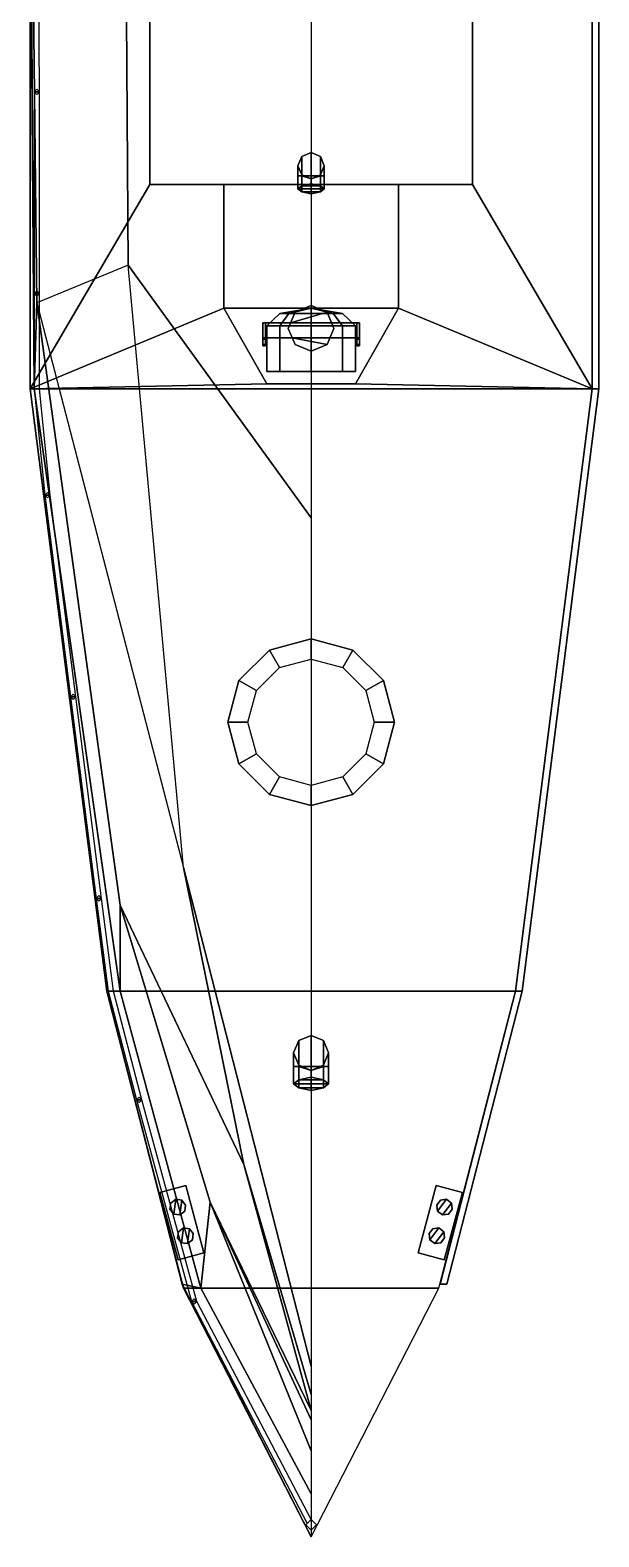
# Model space of a CAD drawing. Extents: x -2.1 to 2.1, y -13.1 to 13.
# Drawn here: x -2.09 to 2.14, y -13.06 to -1.85 of the extents above; entities that cross this region are included whole.
import ezdxf

# ---------------------------------------------------------------- set-up
doc = ezdxf.new("R2010")
doc.units = 0
doc.layers.get('0').update_dxf_attribs({"linetype": 'CONTINUOUS'})
doc.layers.add('RAILINGS', color=6, linetype='CONTINUOUS')
doc.layers.add('SUPERSTRUCTURE', color=3, linetype='CONTINUOUS')

msp = doc.modelspace()

# ---------------------------------------------------------------- linework, layer by layer
for points in [[(-1.39, 0.84, -0.86), (-1.36, -3.6, -0.86), (-2.04, -3.88, -0.02), (-2.09, 0.56, -0.02)], [(0, 0, -1.26), (0, -5.48, -1.16), (-1.36, -3.6, -0.86), (-1.39, 0.84, -0.86)], [(-2.09, 0.56, -0.02), (-2.04, -3.88, -0.02), (-2.06, -4.52, 1.02), (-2.09, -0.4, 0.82)], [(-2.09, 0.01, 1.02), (-2.06, -4.52, 1.02), (-2.09, -4.52, 1.74), (-2.09, 0.01, 1.71)], [(-2.09, -0.4, 1), (-2.06, -4.52, 1.02), (-2.06, -4.52, 1.02), (-2.09, 0.01, 1.02)], [(-2.09, 0.01, 1.83), (-2.09, -4.52, 1.86), (-2.09, -4.52, 1.89), (-2.09, 0.01, 1.88)], [(-2.09, 0.01, 1.88), (-2.09, -4.52, 1.89), (-1.2, -3, 1.887), (-1.2, -0.68, 1.882)], [(1.2, -0.68, 1.882), (1.2, -3, 1.887), (2.09, -4.52, 1.89), (2.09, 0.01, 1.88)], [(2.14, 0.01, 1.71), (2.14, -4.52, 1.74), (2.09, -4.52, 1.74), (2.09, 0.01, 1.71)], [(2.09, 0.01, 1.83), (2.09, -4.52, 1.86), (2.14, -4.52, 1.86), (2.14, 0.01, 1.83)], [(2.14, -4.52, 1.86), (2.14, -4.52, 1.74), (2.14, 0.01, 1.71), (2.14, 0.01, 1.83)], [(-2.09, -0.4, 0.82), (-2.06, -4.52, 1.02), (-2.06, -4.52, 1.02), (-2.09, -0.4, 1)], [(-0.069, -2.791, 4.985), (-0.098, -2.86, 4.925), (-0.098, -2.935, 5.045), (-0.069, -2.935, 5.165)], [(-0.069, -2.791, 3.94), (-0.098, -2.86, 3.94), (-0.098, -2.86, 4.925), (-0.069, -2.791, 4.985)], [(0, -2.763, 3.94), (-0.069, -2.791, 3.94), (-0.069, -2.791, 4.985), (0, -2.763, 5.015)], [(0, -2.763, 5.015), (-0.069, -2.791, 4.985), (-0.069, -2.935, 5.165), (0, -2.935, 5.247)], [(0.069, -2.791, 3.94), (0, -2.763, 3.94), (0, -2.763, 5.015), (0.069, -2.791, 4.985)], [(0.069, -2.791, 4.985), (0, -2.763, 5.015), (0, -2.935, 5.247), (0.069, -2.935, 5.165)], [(0.098, -2.86, 4.925), (0.069, -2.791, 4.985), (0.069, -2.935, 5.165), (0.098, -2.935, 5.045)], [(0.098, -2.86, 3.94), (0.069, -2.791, 3.94), (0.069, -2.791, 4.985), (0.098, -2.86, 4.925)], [(-0.098, -2.86, 4.925), (-0.069, -2.929, 4.85), (-0.069, -2.935, 4.925), (-0.098, -2.935, 5.045)], [(-0.098, -2.86, 3.94), (-0.069, -2.929, 3.94), (-0.069, -2.929, 4.85), (-0.098, -2.86, 4.925)], [(0.069, -2.929, 4.85), (0.098, -2.86, 4.925), (0.098, -2.935, 5.045), (0.069, -2.935, 4.925)], [(0.069, -2.929, 3.94), (0.098, -2.86, 3.94), (0.098, -2.86, 4.925), (0.069, -2.929, 4.85)], [(-1.2, -3, 1.887), (-2.09, -4.52, 1.89), (-0.65, -3.92, 1.889), (-0.65, -3, 1.887)], [(-0.069, -3.01, 4.925), (-0.098, -3.032, 5.045), (-0.098, -2.935, 5.045), (-0.069, -2.935, 4.925)], [(-0.098, -3.032, 5.045), (-0.069, -3.055, 5.165), (-0.069, -2.935, 5.165), (-0.098, -2.935, 5.045)], [(0.069, -3.01, 4.925), (0.098, -3.032, 5.045), (-0.098, -3.032, 5.045), (-0.069, -3.01, 4.925)], [(-0.069, -2.929, 3.94), (0, -2.957, 3.94), (0, -2.957, 4.85), (-0.069, -2.929, 4.85)], [(-0.069, -2.929, 4.85), (0, -2.957, 4.85), (0, -2.957, 4.85), (-0.069, -2.935, 4.925)], [(0, -2.995, 4.85), (-0.069, -3.01, 4.925), (-0.069, -2.935, 4.925), (0, -2.957, 4.85)], [(-0.069, -3.055, 5.165), (0, -3.07, 5.247), (0, -2.935, 5.247), (-0.069, -2.935, 5.165)], [(0, -2.995, 4.85), (0.069, -3.01, 4.925), (-0.069, -3.01, 4.925), (0, -2.995, 4.85)], [(0, -2.957, 3.94), (0.069, -2.929, 3.94), (0.069, -2.929, 4.85), (0, -2.957, 4.85)], [(0, -2.957, 4.85), (0.069, -2.929, 4.85), (0.069, -2.935, 4.925), (0, -2.957, 4.85)], [(0.069, -3.01, 4.925), (0, -2.995, 4.85), (0, -2.957, 4.85), (0.069, -2.935, 4.925)], [(0, -3.07, 5.247), (0.069, -3.055, 5.165), (0.069, -2.935, 5.165), (0, -2.935, 5.247)], [(0.098, -3.032, 5.045), (0.069, -3.01, 4.925), (0.069, -2.935, 4.925), (0.098, -2.935, 5.045)], [(0.069, -3.055, 5.165), (0.098, -3.032, 5.045), (0.098, -2.935, 5.045), (0.069, -2.935, 5.165)], [(0.65, -3, 1.887), (0.65, -3.92, 1.889), (2.09, -4.52, 1.89), (1.2, -3, 1.887)], [(0.098, -3.032, 5.045), (0.069, -3.055, 5.165), (-0.069, -3.055, 5.165), (-0.098, -3.032, 5.045)], [(0.069, -3.055, 5.165), (0, -3.07, 5.247), (0, -3.07, 5.247), (-0.069, -3.055, 5.165)], [(0, -5.48, -1.16), (0, -11.79, -1.07), (-0.95, -8.08, -0.86), (-1.36, -3.6, -0.86)], [(-0.65, -3.92, 1.889), (-2.09, -4.52, 1.89), (-0.33, -4.483, 1.89), (-0.65, -3.92, 1.889)], [(-2.04, -3.88, -0.02), (-1.42, -8.36, -0.02), (-1.42, -9, 1.02), (-2.06, -4.52, 1.02)], [(-0.95, -8.08, -0.86), (-0.5, -10.29, -0.86), (-1.42, -8.36, -0.02), (-2.04, -3.88, -0.02)], [(0.65, -3.92, 1.889), (0.33, -4.483, 1.89), (2.09, -4.52, 1.89), (0.65, -3.92, 1.889)], [(-0.33, -4.483, 1.89), (-2.09, -4.52, 1.89), (2.09, -4.52, 1.89), (0.33, -4.483, 1.89)], [(-2.06, -4.52, 1.02), (-1.42, -9, 1.02), (-1.52, -9, 1.8), (-2.09, -4.52, 1.74)], [(-2.09, -4.52, 1.89), (-1.52, -9, 1.95), (1.52, -9, 1.95), (2.09, -4.52, 1.89)], [(-2.09, -4.52, 1.86), (-1.52, -9, 1.92), (-1.52, -9, 1.95), (-2.09, -4.52, 1.89)], [(2.14, -4.52, 1.74), (1.57, -9, 1.8), (1.52, -9, 1.8), (2.09, -4.52, 1.74)], [(2.09, -4.52, 1.86), (1.52, -9, 1.92), (1.57, -9, 1.92), (2.14, -4.52, 1.86)], [(1.57, -9, 1.92), (1.57, -9, 1.8), (2.14, -4.52, 1.74), (2.14, -4.52, 1.86)], [(0, -6.38, 1.94), (-0.31, -6.463, 1.94), (-0.235, -6.593, 1.94), (0, -6.53, 1.94)], [(0, -6.38, 1.91), (-0.31, -6.463, 1.91), (-0.31, -6.463, 1.94), (0, -6.38, 1.94)], [(0.31, -6.463, 1.94), (0, -6.38, 1.94), (0, -6.53, 1.94), (0.235, -6.593, 1.94)], [(0.31, -6.463, 1.91), (0, -6.38, 1.91), (0, -6.38, 1.94), (0.31, -6.463, 1.94)], [(-0.31, -6.463, 1.94), (-0.537, -6.69, 1.94), (-0.407, -6.765, 1.94), (-0.235, -6.593, 1.94)], [(-0.31, -6.463, 1.91), (-0.537, -6.69, 1.91), (-0.537, -6.69, 1.94), (-0.31, -6.463, 1.94)], [(0.537, -6.69, 1.94), (0.31, -6.463, 1.94), (0.235, -6.593, 1.94), (0.407, -6.765, 1.94)], [(0.537, -6.69, 1.91), (0.31, -6.463, 1.91), (0.31, -6.463, 1.94), (0.537, -6.69, 1.94)], [(-0.537, -6.69, 1.94), (-0.62, -7, 1.94), (-0.47, -7, 1.94), (-0.407, -6.765, 1.94)], [(-0.537, -6.69, 1.91), (-0.62, -7, 1.91), (-0.62, -7, 1.94), (-0.537, -6.69, 1.94)], [(0.62, -7, 1.94), (0.537, -6.69, 1.94), (0.407, -6.765, 1.94), (0.47, -7, 1.94)], [(0.62, -7, 1.91), (0.537, -6.69, 1.91), (0.537, -6.69, 1.94), (0.62, -7, 1.94)], [(-0.62, -7, 1.94), (-0.537, -7.31, 1.94), (-0.407, -7.235, 1.94), (-0.47, -7, 1.94)], [(-0.62, -7, 1.91), (-0.537, -7.31, 1.91), (-0.537, -7.31, 1.94), (-0.62, -7, 1.94)], [(0.537, -7.31, 1.94), (0.62, -7, 1.94), (0.47, -7, 1.94), (0.407, -7.235, 1.94)], [(0.537, -7.31, 1.91), (0.62, -7, 1.91), (0.62, -7, 1.94), (0.537, -7.31, 1.94)], [(-0.537, -7.31, 1.94), (-0.31, -7.537, 1.94), (-0.235, -7.407, 1.94), (-0.407, -7.235, 1.94)], [(0.31, -7.537, 1.94), (0.537, -7.31, 1.94), (0.407, -7.235, 1.94), (0.235, -7.407, 1.94)], [(-0.537, -7.31, 1.91), (-0.31, -7.537, 1.91), (-0.31, -7.537, 1.94), (-0.537, -7.31, 1.94)], [(0.31, -7.537, 1.91), (0.537, -7.31, 1.91), (0.537, -7.31, 1.94), (0.31, -7.537, 1.94)], [(-0.31, -7.537, 1.94), (0, -7.62, 1.94), (0, -7.47, 1.94), (-0.235, -7.407, 1.94)], [(0, -7.62, 1.94), (0.31, -7.537, 1.94), (0.235, -7.407, 1.94), (0, -7.47, 1.94)], [(-0.31, -7.537, 1.91), (0, -7.62, 1.91), (0, -7.62, 1.94), (-0.31, -7.537, 1.94)], [(0, -7.62, 1.91), (0.31, -7.537, 1.91), (0.31, -7.537, 1.94), (0, -7.62, 1.94)], [(0, -11.79, -1.07), (0, -12, -0.98), (-0.5, -10.29, -0.86), (-0.95, -8.08, -0.86)], [(-1.42, -8.36, -0.02), (-0.75, -10.57, -0.02), (-0.82, -11.21, 1.02), (-1.42, -9, 1.02)], [(-0.5, -10.29, -0.86), (0, -12.12, -0.86), (-0.75, -10.57, -0.02), (-1.42, -8.36, -0.02)], [(-1.42, -9, 1.02), (-0.82, -11.21, 1.02), (-0.96, -11.18, 1.83), (-1.52, -9, 1.8)], [(-1.52, -9, 1.95), (-0.95, -11.21, 1.98), (0.95, -11.21, 1.98), (1.52, -9, 1.95)], [(-1.52, -9, 1.92), (-0.96, -11.18, 1.95), (-0.95, -11.21, 1.98), (-1.52, -9, 1.95)], [(1.57, -9, 1.8), (1.01, -11.18, 1.83), (0.96, -11.18, 1.83), (1.52, -9, 1.8)], [(1.52, -9, 1.92), (0.96, -11.18, 1.95), (1.01, -11.18, 1.95), (1.57, -9, 1.92)], [(1.01, -11.18, 1.95), (1.01, -11.18, 1.83), (1.57, -9, 1.8), (1.57, -9, 1.92)], [(-0.092, -9.368, 2.33), (-0.13, -9.46, 2.25), (-0.13, -9.56, 2.41), (-0.092, -9.56, 2.57)], [(-0.092, -9.368, 1.95), (-0.13, -9.46, 1.95), (-0.13, -9.46, 2.25), (-0.092, -9.368, 2.33)], [(0, -9.33, 1.95), (-0.092, -9.368, 1.95), (-0.092, -9.368, 2.33), (0, -9.33, 2.37)], [(0, -9.33, 2.37), (-0.092, -9.368, 2.33), (-0.092, -9.56, 2.57), (0, -9.56, 2.68)], [(0.092, -9.368, 1.95), (0, -9.33, 1.95), (0, -9.33, 2.37), (0.092, -9.368, 2.33)], [(0.092, -9.368, 2.33), (0, -9.33, 2.37), (0, -9.56, 2.68), (0.092, -9.56, 2.57)], [(0.13, -9.46, 2.25), (0.092, -9.368, 2.33), (0.092, -9.56, 2.57), (0.13, -9.56, 2.41)], [(0.13, -9.46, 1.95), (0.092, -9.368, 1.95), (0.092, -9.368, 2.33), (0.13, -9.46, 2.25)], [(-0.13, -9.46, 2.25), (-0.092, -9.552, 2.15), (-0.092, -9.56, 2.25), (-0.13, -9.56, 2.41)], [(-0.13, -9.46, 1.95), (-0.092, -9.552, 1.95), (-0.092, -9.552, 2.15), (-0.13, -9.46, 2.25)], [(0.092, -9.552, 2.15), (0.13, -9.46, 2.25), (0.13, -9.56, 2.41), (0.092, -9.56, 2.25)], [(0.092, -9.552, 1.95), (0.13, -9.46, 1.95), (0.13, -9.46, 2.25), (0.092, -9.552, 2.15)], [(-0.092, -9.66, 2.25), (-0.13, -9.69, 2.41), (-0.13, -9.56, 2.41), (-0.092, -9.56, 2.25)], [(-0.13, -9.69, 2.41), (-0.092, -9.72, 2.57), (-0.092, -9.56, 2.57), (-0.13, -9.56, 2.41)], [(-0.092, -9.552, 1.95), (0, -9.59, 1.95), (0, -9.59, 2.15), (-0.092, -9.552, 2.15)], [(-0.092, -9.552, 2.15), (0, -9.59, 2.15), (0, -9.59, 2.15), (-0.092, -9.56, 2.25)], [(0, -9.64, 2.15), (-0.092, -9.66, 2.25), (-0.092, -9.56, 2.25), (0, -9.59, 2.15)], [(-0.092, -9.72, 2.57), (0, -9.74, 2.68), (0, -9.56, 2.68), (-0.092, -9.56, 2.57)], [(0, -9.59, 1.95), (0.092, -9.552, 1.95), (0.092, -9.552, 2.15), (0, -9.59, 2.15)], [(0, -9.59, 2.15), (0.092, -9.552, 2.15), (0.092, -9.56, 2.25), (0, -9.59, 2.15)], [(0.092, -9.66, 2.25), (0, -9.64, 2.15), (0, -9.59, 2.15), (0.092, -9.56, 2.25)], [(0, -9.74, 2.68), (0.092, -9.72, 2.57), (0.092, -9.56, 2.57), (0, -9.56, 2.68)], [(0.13, -9.69, 2.41), (0.092, -9.66, 2.25), (0.092, -9.56, 2.25), (0.13, -9.56, 2.41)], [(0.092, -9.72, 2.57), (0.13, -9.69, 2.41), (0.13, -9.56, 2.41), (0.092, -9.56, 2.57)], [(0.092, -9.66, 2.25), (0.13, -9.69, 2.41), (-0.13, -9.69, 2.41), (-0.092, -9.66, 2.25)], [(0.13, -9.69, 2.41), (0.092, -9.72, 2.57), (-0.092, -9.72, 2.57), (-0.13, -9.69, 2.41)], [(0, -9.64, 2.15), (0.092, -9.66, 2.25), (-0.092, -9.66, 2.25), (0, -9.64, 2.15)], [(0.092, -9.72, 2.57), (0, -9.74, 2.68), (0, -9.74, 2.68), (-0.092, -9.72, 2.57)], [(0, -12, -0.98), (0, -12, -0.98), (0, -12.12, -0.86), (-0.5, -10.29, -0.86)], [(-0.931, -10.446, 2), (-0.931, -10.446, 1.96), (-1.125, -10.498, 1.96), (-1.125, -10.498, 2)], [(-1.125, -10.498, 2), (-0.99, -11, 2), (-0.797, -10.948, 2), (-0.931, -10.446, 2)], [(-1.125, -10.498, 1.96), (-0.99, -11, 1.96), (-0.99, -11, 2), (-1.125, -10.498, 2)], [(-0.797, -10.948, 2), (-0.797, -10.948, 1.96), (-0.931, -10.446, 1.96), (-0.931, -10.446, 2)], [(0.931, -10.446, 1.96), (0.797, -10.948, 1.96), (0.797, -10.948, 2), (0.931, -10.446, 2)], [(0.931, -10.446, 2), (0.797, -10.948, 2), (0.99, -11, 2), (1.125, -10.498, 2)], [(1.125, -10.498, 2), (1.125, -10.498, 1.96), (0.931, -10.446, 1.96), (0.931, -10.446, 2)], [(0.99, -11, 2), (0.99, -11, 1.96), (1.125, -10.498, 1.96), (1.125, -10.498, 2)], [(-1.044, -10.577, 2.12), (-1.05, -10.623, 2.12), (-1.022, -10.659, 2.12), (-1.007, -10.549, 2.12)], [(-1.044, -10.577, 2), (-1.05, -10.623, 2), (-1.05, -10.623, 2.12), (-1.044, -10.577, 2.12)], [(-1.05, -10.623, 2), (-1.022, -10.659, 2), (-1.022, -10.659, 2.12), (-1.05, -10.623, 2.12)], [(-1.007, -10.549, 2), (-1.044, -10.577, 2), (-1.044, -10.577, 2.12), (-1.007, -10.549, 2.12)], [(-1.007, -10.549, 2.12), (-1.022, -10.659, 2.12), (-0.976, -10.665, 2.12), (-0.962, -10.555, 2.12)], [(-0.962, -10.555, 2), (-1.007, -10.549, 2), (-1.007, -10.549, 2.12), (-0.962, -10.555, 2.12)], [(-0.962, -10.555, 2.12), (-0.976, -10.665, 2.12), (-0.94, -10.637, 2.12), (-0.934, -10.592, 2.12)], [(-0.976, -10.665, 2), (-0.94, -10.637, 2), (-0.94, -10.637, 2.12), (-0.976, -10.665, 2.12)], [(-0.934, -10.592, 2), (-0.962, -10.555, 2), (-0.962, -10.555, 2.12), (-0.934, -10.592, 2.12)], [(-0.94, -10.637, 2), (-0.934, -10.592, 2), (-0.934, -10.592, 2.12), (-0.94, -10.637, 2.12)], [(-0.75, -10.57, -0.02), (0, -12.42, -0.02), (0, -12.74, 1.02), (-0.82, -11.21, 1.02)], [(0, -12.12, -0.86), (0, -12.12, -0.86), (0, -12.19, -0.79), (-0.75, -10.57, -0.02)], [(0, -12.19, -0.79), (0, -12.19, -0.79), (0, -12.42, -0.02), (-0.75, -10.57, -0.02)], [(0.962, -10.555, 2.12), (0.934, -10.592, 2.12), (0.94, -10.637, 2.12), (1.007, -10.549, 2.12)], [(0.962, -10.555, 2), (0.934, -10.592, 2), (0.934, -10.592, 2.12), (0.962, -10.555, 2.12)], [(0.934, -10.592, 2), (0.94, -10.637, 2), (0.94, -10.637, 2.12), (0.934, -10.592, 2.12)], [(1.007, -10.549, 2.12), (0.94, -10.637, 2.12), (0.976, -10.665, 2.12), (1.044, -10.577, 2.12)], [(0.94, -10.637, 2), (0.976, -10.665, 2), (0.976, -10.665, 2.12), (0.94, -10.637, 2.12)], [(1.007, -10.549, 2), (0.962, -10.555, 2), (0.962, -10.555, 2.12), (1.007, -10.549, 2.12)], [(1.044, -10.577, 2.12), (0.976, -10.665, 2.12), (1.022, -10.659, 2.12), (1.05, -10.623, 2.12)], [(1.044, -10.577, 2), (1.007, -10.549, 2), (1.007, -10.549, 2.12), (1.044, -10.577, 2.12)], [(1.022, -10.659, 2), (1.05, -10.623, 2), (1.05, -10.623, 2.12), (1.022, -10.659, 2.12)], [(1.05, -10.623, 2), (1.044, -10.577, 2), (1.044, -10.577, 2.12), (1.05, -10.623, 2.12)], [(-1.022, -10.659, 2), (-0.976, -10.665, 2), (-0.976, -10.665, 2.12), (-1.022, -10.659, 2.12)], [(0.976, -10.665, 2), (1.022, -10.659, 2), (1.022, -10.659, 2.12), (0.976, -10.665, 2.12)], [(-0.987, -10.79, 2.12), (-0.993, -10.835, 2.12), (-0.965, -10.872, 2.12), (-0.95, -10.762, 2.12)], [(-0.987, -10.79, 2), (-0.993, -10.835, 2), (-0.993, -10.835, 2.12), (-0.987, -10.79, 2.12)], [(-0.993, -10.835, 2), (-0.965, -10.872, 2), (-0.965, -10.872, 2.12), (-0.993, -10.835, 2.12)], [(-0.95, -10.762, 2), (-0.987, -10.79, 2), (-0.987, -10.79, 2.12), (-0.95, -10.762, 2.12)], [(-0.95, -10.762, 2.12), (-0.965, -10.872, 2.12), (-0.919, -10.878, 2.12), (-0.905, -10.768, 2.12)], [(-0.965, -10.872, 2), (-0.919, -10.878, 2), (-0.919, -10.878, 2.12), (-0.965, -10.872, 2.12)], [(-0.905, -10.768, 2), (-0.95, -10.762, 2), (-0.95, -10.762, 2.12), (-0.905, -10.768, 2.12)], [(-0.905, -10.768, 2.12), (-0.919, -10.878, 2.12), (-0.883, -10.85, 2.12), (-0.877, -10.804, 2.12)], [(-0.919, -10.878, 2), (-0.883, -10.85, 2), (-0.883, -10.85, 2.12), (-0.919, -10.878, 2.12)], [(-0.877, -10.804, 2), (-0.905, -10.768, 2), (-0.905, -10.768, 2.12), (-0.877, -10.804, 2.12)], [(-0.883, -10.85, 2), (-0.877, -10.804, 2), (-0.877, -10.804, 2.12), (-0.883, -10.85, 2.12)], [(0.905, -10.768, 2.12), (0.877, -10.804, 2.12), (0.883, -10.85, 2.12), (0.95, -10.762, 2.12)], [(0.905, -10.768, 2), (0.877, -10.804, 2), (0.877, -10.804, 2.12), (0.905, -10.768, 2.12)], [(0.877, -10.804, 2), (0.883, -10.85, 2), (0.883, -10.85, 2.12), (0.877, -10.804, 2.12)], [(0.95, -10.762, 2.12), (0.883, -10.85, 2.12), (0.919, -10.878, 2.12), (0.987, -10.79, 2.12)], [(0.883, -10.85, 2), (0.919, -10.878, 2), (0.919, -10.878, 2.12), (0.883, -10.85, 2.12)], [(0.95, -10.762, 2), (0.905, -10.768, 2), (0.905, -10.768, 2.12), (0.95, -10.762, 2.12)], [(0.987, -10.79, 2.12), (0.919, -10.878, 2.12), (0.965, -10.872, 2.12), (0.993, -10.835, 2.12)], [(0.919, -10.878, 2), (0.965, -10.872, 2), (0.965, -10.872, 2.12), (0.919, -10.878, 2.12)], [(0.987, -10.79, 2), (0.95, -10.762, 2), (0.95, -10.762, 2.12), (0.987, -10.79, 2.12)], [(0.965, -10.872, 2), (0.993, -10.835, 2), (0.993, -10.835, 2.12), (0.965, -10.872, 2.12)], [(0.993, -10.835, 2), (0.987, -10.79, 2), (0.987, -10.79, 2.12), (0.993, -10.835, 2.12)], [(-0.99, -11, 2), (-0.99, -11, 1.96), (-0.797, -10.948, 1.96), (-0.797, -10.948, 2)], [(0.797, -10.948, 2), (0.797, -10.948, 1.96), (0.99, -11, 1.96), (0.99, -11, 2)], [(-0.82, -11.21, 1.02), (0, -12.74, 1.02), (0, -13.06, 2.03), (-0.96, -11.18, 1.83)], [(-0.96, -11.18, 1.83), (0, -13.06, 2.03), (0, -13.06, 2.03), (-0.96, -11.18, 1.95)], [(-0.96, -11.18, 1.95), (0, -13.06, 2.03), (0, -13.06, 2.03), (-0.95, -11.21, 1.98)], [(0.96, -11.18, 1.95), (0.96, -11.18, 1.83), (1.01, -11.18, 1.83), (1.01, -11.18, 1.95)], [(-0.95, -11.21, 1.98), (0, -13.06, 2.03), (0, -13.06, 2.03), (0.95, -11.21, 1.98)], [(0, -12.93, 2.02), (-0.04, -12.97, 2.02), (-0.04, -12.97, 5.1), (0, -12.93, 5.1)], [(0, -12.93, 5.1), (-0.04, -12.97, 5.1), (0, -13.01, 5.1), (0.04, -12.97, 5.1)], [(-0.04, -12.97, 2.02), (0, -13.01, 2.02), (0, -13.01, 5.1), (-0.04, -12.97, 5.1)], [(0.04, -12.97, 2.02), (0, -12.93, 2.02), (0, -12.93, 5.1), (0.04, -12.97, 5.1)], [(0, -13.01, 2.02), (0.04, -12.97, 2.02), (0.04, -12.97, 5.1), (0, -13.01, 5.1)]]:
    msp.add_3dface(points)
at = {"layer": 'RAILINGS'}
for points in [[(-2.07, -0.81, 2.72), (-2.06, -2.31, 2.71), (-2.02, -2.31, 2.71), (-2.03, -0.81, 2.72)], [(-2.07, -0.81, 2.33), (-2.06, -2.31, 2.32), (-2.02, -2.31, 2.32), (-2.03, -0.81, 2.33)], [(-2.04, -2.29, 1.87), (-2.06, -2.31, 1.87), (-2.06, -2.31, 2.71), (-2.04, -2.29, 2.71)], [(-2.06, -2.31, 1.87), (-2.04, -2.33, 1.87), (-2.04, -2.33, 2.71), (-2.06, -2.31, 2.71)], [(-2.06, -2.31, 2.71), (-2.06, -3.81, 2.73), (-2.02, -3.81, 2.73), (-2.02, -2.31, 2.71)], [(-2.06, -2.31, 2.32), (-2.06, -3.81, 2.34), (-2.02, -3.81, 2.34), (-2.02, -2.31, 2.32)], [(-2.02, -2.31, 1.87), (-2.04, -2.29, 1.87), (-2.04, -2.29, 2.71), (-2.02, -2.31, 2.71)], [(-2.04, -2.33, 1.87), (-2.02, -2.31, 1.87), (-2.02, -2.31, 2.71), (-2.04, -2.33, 2.71)], [(-2.04, -3.79, 1.89), (-2.06, -3.81, 1.89), (-2.06, -3.81, 2.73), (-2.04, -3.79, 2.73)], [(-2.06, -3.81, 1.89), (-2.04, -3.83, 1.89), (-2.04, -3.83, 2.73), (-2.06, -3.81, 2.73)], [(-2.06, -3.81, 2.73), (-2.06, -4.52, 2.74), (-2.02, -4.52, 2.74), (-2.02, -3.81, 2.73)], [(-2.06, -3.81, 2.34), (-2.06, -4.52, 2.35), (-2.02, -4.52, 2.35), (-2.02, -3.81, 2.34)], [(-2.02, -3.81, 1.89), (-2.04, -3.79, 1.89), (-2.04, -3.79, 2.73), (-2.02, -3.81, 2.73)], [(-2.04, -3.83, 1.89), (-2.02, -3.81, 1.89), (-2.02, -3.81, 2.73), (-2.04, -3.83, 2.73)], [(-2.06, -4.52, 2.74), (-1.98, -5.31, 2.74), (-1.94, -5.31, 2.74), (-2.02, -4.52, 2.74)], [(-2.06, -4.52, 2.35), (-1.98, -5.31, 2.35), (-1.94, -5.31, 2.35), (-2.02, -4.52, 2.35)], [(-1.96, -5.29, 1.9), (-1.98, -5.31, 1.9), (-1.98, -5.31, 2.74), (-1.96, -5.29, 2.74)], [(-1.98, -5.31, 1.9), (-1.96, -5.33, 1.9), (-1.96, -5.33, 2.74), (-1.98, -5.31, 2.74)], [(-1.98, -5.31, 2.74), (-1.79, -6.81, 2.76), (-1.75, -6.81, 2.76), (-1.94, -5.31, 2.74)], [(-1.98, -5.31, 2.35), (-1.79, -6.81, 2.37), (-1.75, -6.81, 2.37), (-1.94, -5.31, 2.35)], [(-1.94, -5.31, 1.9), (-1.96, -5.29, 1.9), (-1.96, -5.29, 2.74), (-1.94, -5.31, 2.74)], [(-1.96, -5.33, 1.9), (-1.94, -5.31, 1.9), (-1.94, -5.31, 2.74), (-1.96, -5.33, 2.74)], [(-1.77, -6.79, 1.92), (-1.79, -6.81, 1.92), (-1.79, -6.81, 2.76), (-1.77, -6.79, 2.76)], [(-1.79, -6.81, 1.92), (-1.77, -6.83, 1.92), (-1.77, -6.83, 2.76), (-1.79, -6.81, 2.76)], [(-1.79, -6.81, 2.76), (-1.6, -8.31, 2.78), (-1.56, -8.31, 2.78), (-1.75, -6.81, 2.76)], [(-1.79, -6.81, 2.37), (-1.6, -8.31, 2.39), (-1.56, -8.31, 2.39), (-1.75, -6.81, 2.37)], [(-1.75, -6.81, 1.92), (-1.77, -6.79, 1.92), (-1.77, -6.79, 2.76), (-1.75, -6.81, 2.76)], [(-1.77, -6.83, 1.92), (-1.75, -6.81, 1.92), (-1.75, -6.81, 2.76), (-1.77, -6.83, 2.76)], [(-1.58, -8.29, 1.94), (-1.6, -8.31, 1.94), (-1.6, -8.31, 2.78), (-1.58, -8.29, 2.78)], [(-1.56, -8.31, 1.94), (-1.58, -8.29, 1.94), (-1.58, -8.29, 2.78), (-1.56, -8.31, 2.78)], [(-1.6, -8.31, 1.94), (-1.58, -8.33, 1.94), (-1.58, -8.33, 2.78), (-1.6, -8.31, 2.78)], [(-1.6, -8.31, 2.78), (-1.51, -9, 2.8), (-1.47, -9, 2.8), (-1.56, -8.31, 2.78)], [(-1.6, -8.31, 2.39), (-1.51, -9, 2.41), (-1.47, -9, 2.41), (-1.56, -8.31, 2.39)], [(-1.58, -8.33, 1.94), (-1.56, -8.31, 1.94), (-1.56, -8.31, 2.78), (-1.58, -8.33, 2.78)], [(-1.51, -9, 2.8), (-1.3, -9.81, 2.8), (-1.26, -9.81, 2.8), (-1.47, -9, 2.8)], [(-1.51, -9, 2.41), (-1.3, -9.81, 2.41), (-1.26, -9.81, 2.41), (-1.47, -9, 2.41)], [(-1.28, -9.79, 1.96), (-1.3, -9.81, 1.96), (-1.3, -9.81, 2.8), (-1.28, -9.79, 2.8)], [(-1.3, -9.81, 1.96), (-1.28, -9.83, 1.96), (-1.28, -9.83, 2.8), (-1.3, -9.81, 2.8)], [(-1.3, -9.81, 2.8), (-0.89, -11.31, 2.82), (-0.85, -11.31, 2.82), (-1.26, -9.81, 2.8)], [(-1.3, -9.81, 2.41), (-0.89, -11.31, 2.43), (-0.85, -11.31, 2.43), (-1.26, -9.81, 2.41)], [(-1.26, -9.81, 1.96), (-1.28, -9.79, 1.96), (-1.28, -9.79, 2.8), (-1.26, -9.81, 2.8)], [(-1.28, -9.83, 1.96), (-1.26, -9.81, 1.96), (-1.26, -9.81, 2.8), (-1.28, -9.83, 2.8)], [(-0.87, -11.29, 1.98), (-0.89, -11.31, 1.98), (-0.89, -11.31, 2.82), (-0.87, -11.29, 2.82)], [(-0.89, -11.31, 1.98), (-0.87, -11.33, 1.98), (-0.87, -11.33, 2.82), (-0.89, -11.31, 2.82)], [(-0.89, -11.31, 2.82), (-0.03, -12.96, 2.82), (0, -12.93, 2.82), (-0.85, -11.31, 2.82)], [(-0.89, -11.31, 2.43), (-0.03, -12.96, 2.43), (0, -12.93, 2.43), (-0.85, -11.31, 2.43)], [(-0.85, -11.31, 1.98), (-0.87, -11.29, 1.98), (-0.87, -11.29, 2.82), (-0.85, -11.31, 2.82)], [(-0.87, -11.33, 1.98), (-0.85, -11.31, 1.98), (-0.85, -11.31, 2.82), (-0.87, -11.33, 2.82)]]:
    msp.add_3dface(points, dxfattribs=at)
at = {"layer": 'SUPERSTRUCTURE'}
for points in [[(-1.2, -0.68, 1.882), (-1.2, -3, 1.887), (-1.2, -3, 3.94), (-1.2, -0.68, 3.94)], [(-1.2, -0.68, 3.94), (-1.2, -3, 3.94), (1.2, -3, 3.94), (1.2, -0.68, 3.94)], [(1.2, -3, 3.94), (1.2, -3, 1.887), (1.2, -0.68, 1.882), (1.2, -0.68, 3.94)], [(-1.2, -3, 3.94), (-1.2, -3, 1.887), (-0.65, -3, 1.887), (-0.65, -3, 3.94)], [(-0.65, -3, 1.887), (-0.65, -3.92, 1.889), (-0.65, -3.92, 4.46), (-0.65, -3, 4.46)], [(-0.65, -3, 3.94), (-0.65, -3, 4.46), (0.65, -3, 4.46), (0.65, -3, 3.94)], [(-0.65, -3, 4.46), (-0.65, -3.92, 4.46), (0.65, -3.92, 4.46), (0.65, -3, 4.46)], [(0.65, -3.92, 1.889), (0.65, -3, 1.887), (0.65, -3, 4.46), (0.65, -3.92, 4.46)], [(0.65, -3, 3.94), (0.65, -3, 1.887), (1.2, -3, 1.887), (1.2, -3, 3.94)], [(-0.65, -3.92, 1.889), (-0.33, -4.483, 1.89), (-0.33, -4.483, 4.46), (-0.65, -3.92, 4.46)], [(-0.65, -3.92, 4.46), (-0.33, -4.483, 4.46), (0.33, -4.483, 4.46), (0.65, -3.92, 4.46)], [(0, -3.92, 5.4), (-0.233, -3.96, 5.4), (-0.165, -3.96, 5.565), (0, -3.92, 5.4)], [(0, -3.92, 5.4), (-0.165, -3.96, 5.235), (-0.233, -3.96, 5.4), (0, -3.92, 5.4)], [(0, -3.92, 5.4), (-0.165, -3.96, 5.565), (0, -3.96, 5.633), (0, -3.92, 5.4)], [(0, -3.92, 5.4), (0, -3.96, 5.167), (-0.165, -3.96, 5.235), (0, -3.92, 5.4)], [(0, -3.9, 4.93), (-0.12, -3.95, 4.93), (-0.153, -4.03, 4.93), (0.12, -3.95, 4.93)], [(0, -3.9, 4.46), (-0.12, -3.95, 4.46), (-0.12, -3.95, 4.93), (0, -3.9, 4.93)], [(0.12, -3.95, 4.46), (0, -3.9, 4.46), (0, -3.9, 4.93), (0.12, -3.95, 4.93)], [(0, -3.92, 5.4), (0, -3.96, 5.633), (0.165, -3.96, 5.565), (0, -3.92, 5.4)], [(0, -3.92, 5.4), (0.165, -3.96, 5.565), (0.233, -3.96, 5.4), (0, -3.92, 5.4)], [(0, -3.92, 5.4), (0.233, -3.96, 5.4), (0.165, -3.96, 5.235), (0, -3.92, 5.4)], [(0, -3.92, 5.4), (0.165, -3.96, 5.235), (0, -3.96, 5.167), (0, -3.92, 5.4)], [(0.33, -4.483, 1.89), (0.65, -3.92, 1.889), (0.65, -3.92, 4.46), (0.33, -4.483, 4.46)], [(-0.36, -4.03, 4.93), (-0.36, -4.14, 4.93), (-0.36, -4.14, 5.04), (-0.36, -4.03, 5.04)], [(0.36, -4.03, 5.04), (0.36, -4.03, 4.93), (-0.36, -4.03, 4.93), (-0.36, -4.03, 5.04)], [(0.36, -4.03, 4.93), (0.36, -4.14, 4.93), (-0.36, -4.14, 4.93), (-0.36, -4.03, 4.93)], [(-0.34, -4.14, 5.4), (-0.34, -4.03, 5.04), (-0.36, -4.03, 5.04), (-0.36, -4.14, 5.4)], [(-0.36, -4.03, 5.04), (-0.36, -4.14, 5.04), (-0.36, -4.2, 5.4), (-0.36, -4.14, 5.4)], [(-0.34, -4.03, 5.04), (-0.34, -4.14, 5.04), (0.34, -4.14, 5.04), (0.34, -4.03, 5.04)], [(-0.34, -4.2, 5.4), (-0.34, -4.14, 5.04), (-0.34, -4.03, 5.04), (-0.34, -4.14, 5.4)], [(-0.233, -3.96, 5.4), (-0.33, -4.05, 5.4), (-0.233, -4.05, 5.633), (-0.165, -3.96, 5.565)], [(-0.165, -3.96, 5.235), (-0.233, -4.05, 5.167), (-0.33, -4.05, 5.4), (-0.233, -3.96, 5.4)], [(-0.165, -3.96, 5.565), (-0.233, -4.05, 5.633), (0, -4.05, 5.73), (0, -3.96, 5.633)], [(0, -3.96, 5.167), (0, -4.05, 5.07), (-0.233, -4.05, 5.167), (-0.165, -3.96, 5.235)], [(-0.12, -3.95, 4.46), (-0.17, -4.07, 4.46), (-0.17, -4.07, 4.93), (-0.12, -3.95, 4.93)], [(0.12, -3.95, 4.93), (-0.153, -4.03, 4.93), (0.153, -4.03, 4.93)], [(0, -3.96, 5.633), (0, -4.05, 5.73), (0.233, -4.05, 5.633), (0.165, -3.96, 5.565)], [(0.165, -3.96, 5.235), (0.233, -4.05, 5.167), (0, -4.05, 5.07), (0, -3.96, 5.167)], [(0.17, -4.07, 4.46), (0.12, -3.95, 4.46), (0.12, -3.95, 4.93), (0.17, -4.07, 4.93)], [(0.165, -3.96, 5.565), (0.233, -4.05, 5.633), (0.33, -4.05, 5.4), (0.233, -3.96, 5.4)], [(0.233, -3.96, 5.4), (0.33, -4.05, 5.4), (0.233, -4.05, 5.167), (0.165, -3.96, 5.235)], [(0.34, -4.03, 5.04), (0.34, -4.14, 5.04), (0.34, -4.2, 5.4), (0.34, -4.14, 5.4)], [(0.36, -4.14, 5.4), (0.36, -4.03, 5.04), (0.34, -4.03, 5.04), (0.34, -4.14, 5.4)], [(0.36, -4.14, 5.04), (0.36, -4.14, 4.93), (0.36, -4.03, 4.93), (0.36, -4.03, 5.04)], [(0.36, -4.2, 5.4), (0.36, -4.14, 5.04), (0.36, -4.03, 5.04), (0.36, -4.14, 5.4)], [(-0.36, -4.14, 5.04), (-0.36, -4.14, 4.93), (0.36, -4.14, 4.93), (0.36, -4.14, 5.04)], [(-0.36, -4.2, 5.4), (-0.36, -4.14, 5.04), (-0.34, -4.14, 5.04), (-0.34, -4.2, 5.4)], [(-0.36, -4.14, 5.4), (-0.36, -4.2, 5.4), (-0.36, -4.19, 5.43), (-0.36, -4.15, 5.43)], [(-0.34, -4.15, 5.43), (-0.34, -4.14, 5.4), (-0.36, -4.14, 5.4), (-0.36, -4.15, 5.43)], [(-0.34, -4.19, 5.43), (-0.34, -4.2, 5.4), (-0.34, -4.14, 5.4), (-0.34, -4.15, 5.43)], [(-0.233, -4.05, 5.633), (-0.33, -4.05, 5.4), (-0.33, -4.39, 5.4), (-0.233, -4.39, 5.633)], [(-0.33, -4.05, 5.4), (-0.233, -4.05, 5.167), (-0.233, -4.39, 5.167), (-0.33, -4.39, 5.4)], [(0, -4.05, 5.73), (-0.233, -4.05, 5.633), (-0.233, -4.39, 5.633), (0, -4.39, 5.73)], [(-0.233, -4.05, 5.167), (0, -4.05, 5.07), (0, -4.39, 5.07), (-0.233, -4.39, 5.167)], [(-0.17, -4.07, 4.46), (-0.12, -4.19, 4.46), (-0.12, -4.19, 4.93), (-0.17, -4.07, 4.93)], [(0.141, -4.14, 4.93), (-0.141, -4.14, 4.93), (0.12, -4.19, 4.93)], [(-0.12, -4.19, 4.93), (0, -4.24, 4.93), (0.12, -4.19, 4.93), (-0.141, -4.14, 4.93)], [(0.233, -4.05, 5.633), (0, -4.05, 5.73), (0, -4.39, 5.73), (0.233, -4.39, 5.633)], [(0, -4.05, 5.07), (0.233, -4.05, 5.167), (0.233, -4.39, 5.167), (0, -4.39, 5.07)], [(0.12, -4.19, 4.46), (0.17, -4.07, 4.46), (0.17, -4.07, 4.93), (0.12, -4.19, 4.93)], [(0.33, -4.05, 5.4), (0.233, -4.05, 5.633), (0.233, -4.39, 5.633), (0.33, -4.39, 5.4)], [(0.233, -4.05, 5.167), (0.33, -4.05, 5.4), (0.33, -4.39, 5.4), (0.233, -4.39, 5.167)], [(0.34, -4.2, 5.4), (0.34, -4.14, 5.04), (0.36, -4.14, 5.04), (0.36, -4.2, 5.4)], [(0.34, -4.14, 5.4), (0.34, -4.2, 5.4), (0.34, -4.19, 5.43), (0.34, -4.15, 5.43)], [(0.36, -4.15, 5.43), (0.36, -4.14, 5.4), (0.34, -4.14, 5.4), (0.34, -4.15, 5.43)], [(0.36, -4.19, 5.43), (0.36, -4.2, 5.4), (0.36, -4.14, 5.4), (0.36, -4.15, 5.43)], [(-0.36, -4.15, 5.43), (-0.36, -4.19, 5.43), (-0.34, -4.19, 5.43), (-0.34, -4.15, 5.43)], [(-0.36, -4.19, 5.43), (-0.36, -4.2, 5.4), (-0.34, -4.2, 5.4), (-0.34, -4.19, 5.43)], [(-0.12, -4.19, 4.46), (0, -4.24, 4.46), (0, -4.24, 4.93), (-0.12, -4.19, 4.93)], [(0, -4.24, 4.46), (0.12, -4.19, 4.46), (0.12, -4.19, 4.93), (0, -4.24, 4.93)], [(0.34, -4.15, 5.43), (0.34, -4.19, 5.43), (0.36, -4.19, 5.43), (0.36, -4.15, 5.43)], [(0.34, -4.19, 5.43), (0.34, -4.2, 5.4), (0.36, -4.2, 5.4), (0.36, -4.19, 5.43)], [(-0.233, -4.39, 5.167), (0.33, -4.39, 5.4), (0.233, -4.39, 5.633), (-0.33, -4.39, 5.4)], [(-0.33, -4.39, 5.4), (0.233, -4.39, 5.633), (0, -4.39, 5.73), (-0.233, -4.39, 5.633)], [(-0.33, -4.483, 1.89), (0.33, -4.483, 1.89), (0.33, -4.483, 4.46), (-0.33, -4.483, 4.46)], [(0, -4.39, 5.07), (0.233, -4.39, 5.167), (0.33, -4.39, 5.4), (-0.233, -4.39, 5.167)]]:
    msp.add_3dface(points, dxfattribs=at)

doc.saveas('drawing.dxf')
